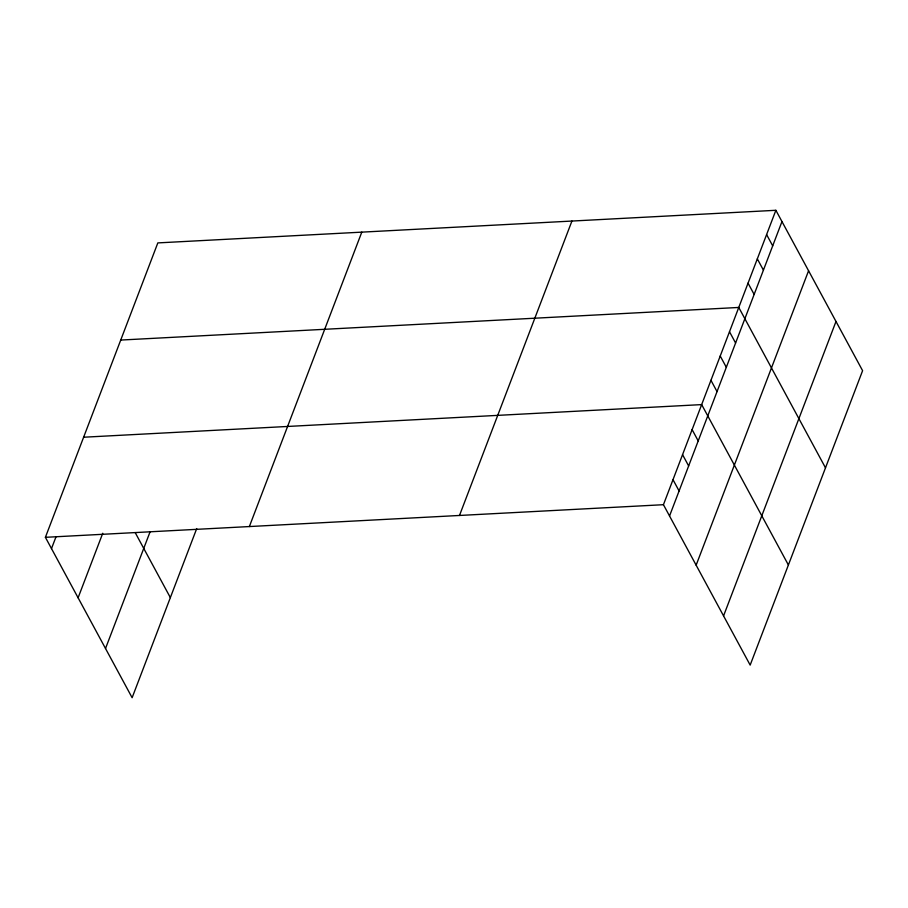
<?xml version="1.0" encoding="UTF-8"?>
<svg xmlns="http://www.w3.org/2000/svg" width="908" height="908" viewBox="0 0 908 908"><rect width="100%" height="100%" fill="white"/><g stroke="black" fill="none" stroke-linecap="round" stroke-linejoin="round"><path stroke-width="1.36" d="M196.718 528.581L132.125 697.707L45.4 537.32L157.833 242.901L775.875 210.293L862.6 370.68L750.167 665.099L663.442 504.7L775.875 210.293M51.495 548.591L56.024 536.741M78.099 597.805L102.752 533.257M105.521 648.505L150.092 531.782M249.359 526.561L361.793 232.142M459.493 515.472L571.927 221.053M669.536 515.982L781.97 221.563M696.141 565.185L808.574 270.766M723.562 615.885L835.996 321.466M120.73 340.057L738.771 307.449L825.497 467.836M83.627 437.225L701.668 404.605L788.394 564.992M45.4 537.32L663.442 504.7M766.602 234.582L772.697 245.852M757.329 258.871L763.424 270.141M748.044 283.16L754.139 294.43M729.499 331.738L735.594 343.008M720.226 356.027L726.321 367.297M710.953 380.316L717.036 391.586M692.112 429.632L698.207 440.902M682.555 454.658L688.65 465.929M672.998 479.685L679.093 490.956M135.258 532.712L170.352 597.612"/></g></svg>
